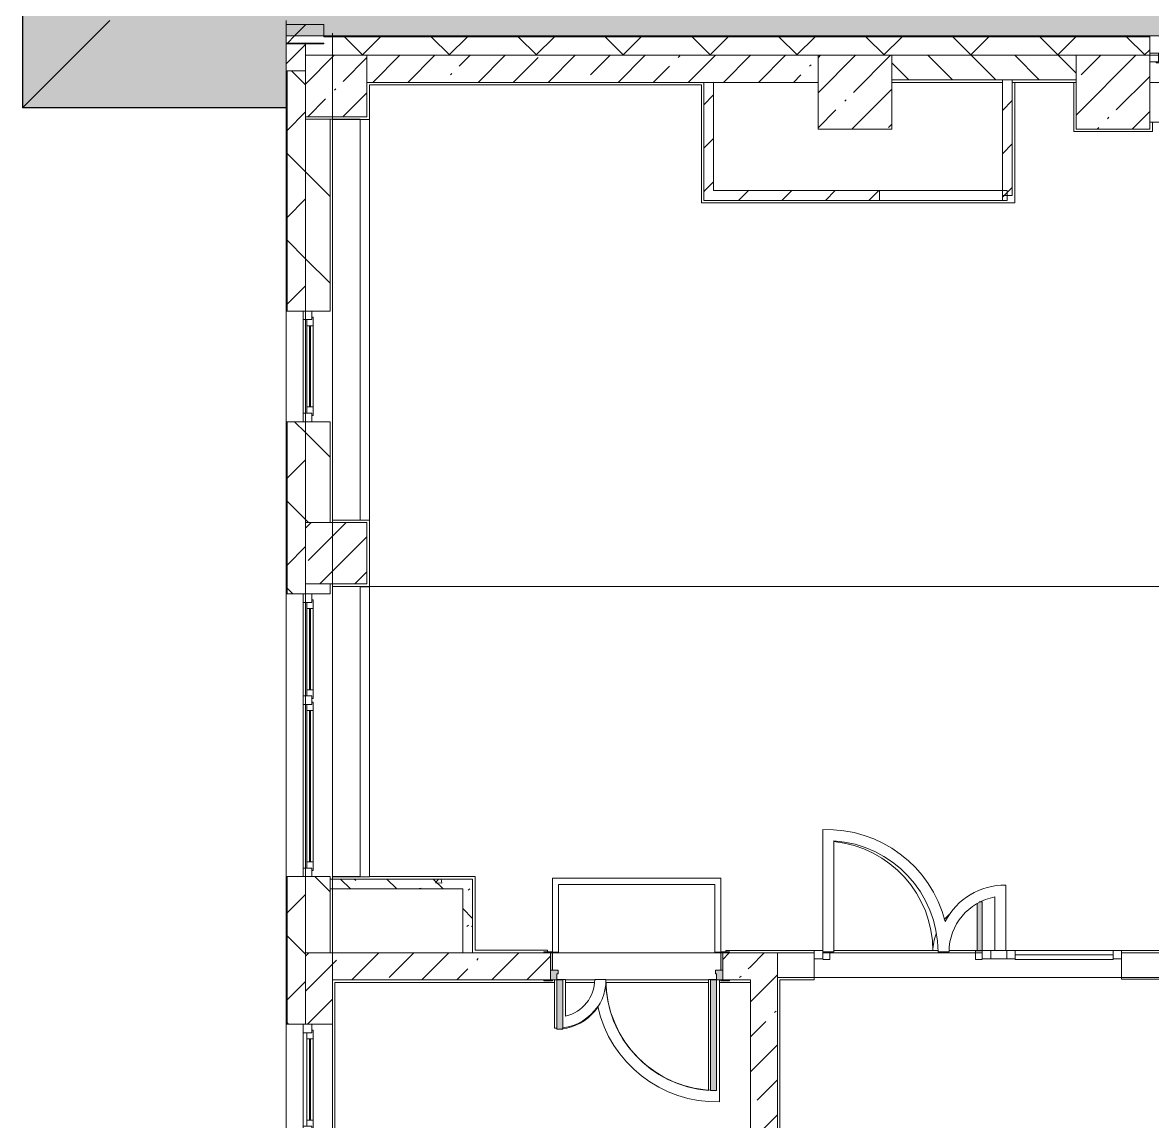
# Model space of a CAD drawing. Header units: millimetres. Extents: x 2623 to 216772, y -8553 to 29000.
# Drawn here: x 87351 to 96543, y 6529 to 15466 of the extents above; entities that cross this region are included whole.
import ezdxf

# ---------------------------------------------------------------- set-up
doc = ezdxf.new("R2010")
doc.units = ezdxf.units.MM
for name, color, linetype, lineweight in [('A-DETL-2', 7, 'Continuous', 5), ('A-GENM-1', 7, 'Continuous', 5), ('A-GLAZ-1', 7, 'Continuous', 5), ('A-GLAZ-CURT-2', 7, 'Continuous', 5), ('A-GLAZ-CWMG-2', 7, 'Continuous', 5), ('A-WALL', 7, 'Continuous', 9), ('A-WALL-3', 7, 'Continuous', 5), ('I-WALL-4', 7, 'Continuous', 5), ('S-COLS-1', 7, 'Continuous', 5), ('Оси', 7, 'Continuous', 9)]:
    doc.layers.add(name, color=color, linetype=linetype, lineweight=lineweight)
doc.layers.add('A-DETL-GENF-6', color=7, linetype='Continuous', lineweight=9, true_color=0xc0c0c0, transparency=0.4)
for name, color, linetype, lineweight, true_color in [('A-DETL-GENF-7', 7, 'Continuous', 5, 0xaaaaaa), ('A-DOOR-3', 7, 'Continuous', 5, 0xaaaaaa), ('A-DOOR-4', 7, 'Continuous', 5, 0xe2e2e2), ('A-DOOR-FRAM-3', 7, 'Continuous', 5, 0xe2e2e2), ('A-DOOR-FRAM-4', 7, 'Continuous', 5, 0xaaaaaa), ('A-FLOR-3', 7, 'Continuous', 5, 0xaaaaaa), ('A-GENM-2', 7, 'Continuous', 5, 0x737373), ('A-WALL-4', 7, 'Continuous', 5, 0x737373), ('I-WALL-3', 7, 'Continuous', 5, 0x737373), ('I-WALL-5', 7, 'Continuous', 5, 0x787878)]:
    doc.layers.add(name, color=color, linetype=linetype, lineweight=lineweight, true_color=true_color)
pattern_1 = [(135, (89762.2, 0), (-353.553, -353.553), [])]
pattern_2 = [(45, (89762.2, 0), (-353.5534, 353.5534), []), (135, (89762.2, 0), (-353.5534, -353.5534), [])]
pattern_3 = [(45, (89762.2, 0), (-285.123, 285.123), []), (45, (90047.3, 0), (-285.123, 285.123), [504.031, -100.806, 16.764, -84.042])]
pattern_4 = [(135, (89762.2, 0), (-377.17, -377.17), [533.4, -88.9, 17.78, -88.9]), (135, (89762.2, 376.94), (-377.17, -377.17), []), (50, (89762.2, 0), (637.645, -55.787), [66.675, -733.425]), (355, (89762.2, 0), (-123.35, 668.7), [53.34, -586.74]), (100.451, (89815.3, -4.65), (514.3, 612.91), [56.665, -623.315]), (46.184, (89762.2, 177.8), (948.78, -147.15), [100.01, -1100.14]), (96.636, (89841.3, 165.5), (830.91, 866), [85, -934.97]), (351.184, (89762.2, 177.8), (830.92, 865.99), [80.01, -880.11]), (21, (89851.1, 133.35), (530.65, -357.928), [66.675, -733.425]), (326, (89851.1, 133.35), (216.31, 644.66), [53.34, -586.74]), (71.451, (89895.3, 103.5), (746.96, 286.724), [56.665, -623.315]), (37.5, (89762.2, 0), (10.8105, 295.9426), [16.764, -562.864, 16.764, -578.866, -588.962]), (37.5, (89762.2, 0), (10.8105, 295.9426), [-1175.258, 16.764, -572.198]), (7.5, (89762.2, 0), (233.869, 350.632), [16.764, -322.834, 16.764, -549.529, -224.472]), (7.5, (89762.2, 0), (233.869, 350.632), [-905.89, 16.764, -207.708]), (327.5, (89563.95, 0), (474.568, -20.051), [16.764, -205.486, 16.764, -676.656, -920.115]), (327.5, (89563.95, 0), (474.568, -20.051), [-915.67, 16.764, -903.35]), (317.5, (89475.05, 0), (518.452, 88.993), [16.764, -272.16, 16.764, -443.738, -653.415]), (317.5, (89475.05, 0), (518.452, 88.993), [-749.427, 16.764, -636.65])]
pattern_5 = [(45, (89762.2, 0), (-176.7767, 176.7767), [])]

# ---------------------------------------------------------------- blocks, each defined once
blk = doc.blocks.new('парапет1 - парапет-18629556-3_1_2_птичка')
at = {"layer": 'A-GENM-1'}
for p, q in [((-2411.1, 14772.9), (-2411.1, 27400.1)), ((-268, 14772.9), (-2411.1, 14772.9))]:
    blk.add_line(p, q, dxfattribs=at)
at = {"layer": 'A-GENM-2'}
for p, q in [((-2409.1, 14774.9), (-1701.8, 15482.2)), ((-268, 15482.2), (-268, 14774.9))]:
    blk.add_line(p, q, dxfattribs=at)
blk = doc.blocks.new('BSC_Колонна _Прямоугольная - 500х500-V115-3_1_2_птичка')
at = {"layer": 'S-COLS-1'}
h = blk.add_hatch(dxfattribs=at)
h.set_pattern_fill('FP_122', color=256, style=0, pattern_type=2)
h.set_pattern_definition([(45, (-140, -14950), (-285.123, 285.123), []), (45, (145.12, -14950), (-285.123, 285.123), [504.031, -100.806, 16.764, -84.042])])
h.paths.add_polyline_path([(-250, -250), (250, -250), (250, 250), (-250, 250)])
for p, q in [((250, 250), (-250, 250)), ((-250, 250), (-250, -250)), ((250, -250), (250, 250)), ((-250, -250), (250, -250))]:
    blk.add_line(p, q, dxfattribs=at)
blk = doc.blocks.new('120_Окно_СКБ_1Ст - 120_Окно_СКБ_1Ст 900х2500_h_-20664874-3_1_2_птичка')
at = {"layer": 'A-GLAZ-1'}
for p, q in [((-450, -127), (-450, -57)), ((-450, -57), (-380, -57)), ((450, -57), (-450, -57)), ((-380, -57), (-380, -127)), ((380, -87), (-380, -87)), ((-380, -87), (-380, -127)), ((-330, -137), (-330, -87)), ((330, -137), (330, -87)), ((380, -127), (380, -57)), ((380, -57), (450, -57)), ((380, -127), (380, -87)), ((450, -57), (450, -127)), ((-380, -127), (-450, -127)), ((-450, -127), (-400, -127)), ((-380, -127), (-400, -127)), ((-400, -127), (-400, -137)), ((-400, -137), (400, -137)), ((400, -137), (-400, -137)), ((-330, -107), (330, -107)), ((330, -117), (-330, -117)), ((450, -127), (380, -127)), ((400, -127), (380, -127)), ((400, -127), (450, -127)), ((400, -137), (400, -127))]:
    blk.add_line(p, q, dxfattribs=at)
blk = doc.blocks.new('120_Окно_СКБ_2Ст - 120_Окно_СКБ_2Ст 2100х2400 _мал створка справа_-22446225-3_1_2_птичка')
at = {"layer": 'A-GLAZ-1'}
for p, q in [((-1050, -127), (-1050, -57)), ((-1050, -57), (-980, -57)), ((1050, -57), (-1050, -57)), ((-980, -57), (-980, -127)), ((150, -87), (-980, -87)), ((-980, -87), (-980, -127)), ((-930, -137), (-930, -87)), ((100, -137), (100, -87)), ((150, -127), (150, -57)), ((150, -57), (220, -57)), ((150, -127), (150, -87)), ((220, -57), (220, -127)), ((980, -87), (220, -87)), ((220, -87), (220, -127)), ((270, -137), (270, -87)), ((930, -137), (930, -87)), ((980, -127), (980, -57)), ((980, -57), (1050, -57)), ((980, -127), (980, -87)), ((1050, -57), (1050, -127)), ((-980, -127), (-1050, -127)), ((-1050, -127), (-1000, -127)), ((-980, -127), (-1000, -127)), ((-1000, -127), (-1000, -137)), ((-1000, -137), (170, -137)), ((170, -137), (-1000, -137)), ((-930, -107), (100, -107)), ((100, -117), (-930, -117)), ((220, -127), (150, -127)), ((170, -127), (150, -127)), ((170, -127), (200, -127)), ((170, -137), (170, -127)), ((220, -127), (200, -127)), ((200, -127), (200, -137)), ((200, -137), (1000, -137)), ((1000, -137), (200, -137)), ((270, -107), (930, -107)), ((930, -117), (270, -117)), ((1050, -127), (980, -127)), ((1000, -127), (980, -127)), ((1000, -127), (1050, -127)), ((1000, -137), (1000, -127))]:
    blk.add_line(p, q, dxfattribs=at)
blk = doc.blocks.new('120_Окно_СКБ_2Ст - 120_Окно_СКБ_2Ст 2300х2500 _мал створка справа_-22272277-3_1_2_птичка')
at = {"layer": 'A-GLAZ-1'}
for p, q in [((-1150, -127), (-1150, -57)), ((-1150, -57), (-1080, -57)), ((1150, -57), (-1150, -57)), ((-1080, -57), (-1080, -127)), ((250, -87), (-1080, -87)), ((-1080, -87), (-1080, -127)), ((-1030, -137), (-1030, -87)), ((200, -137), (200, -87)), ((250, -127), (250, -57)), ((250, -57), (320, -57)), ((250, -127), (250, -87)), ((320, -57), (320, -127)), ((1080, -87), (320, -87)), ((320, -87), (320, -127)), ((370, -137), (370, -87)), ((1030, -137), (1030, -87)), ((1080, -127), (1080, -57)), ((1080, -57), (1150, -57)), ((1080, -127), (1080, -87)), ((1150, -57), (1150, -127)), ((-1080, -127), (-1150, -127)), ((-1150, -127), (-1100, -127)), ((-1080, -127), (-1100, -127)), ((-1100, -127), (-1100, -137)), ((-1100, -137), (270, -137)), ((270, -137), (-1100, -137)), ((-1030, -107), (200, -107)), ((200, -117), (-1030, -117)), ((320, -127), (250, -127)), ((270, -127), (250, -127)), ((270, -127), (300, -127)), ((270, -137), (270, -127)), ((320, -127), (300, -127)), ((300, -127), (300, -137)), ((300, -137), (1100, -137)), ((1100, -137), (300, -137)), ((370, -107), (1030, -107)), ((1030, -117), (370, -117)), ((1150, -127), (1080, -127)), ((1100, -127), (1080, -127)), ((1100, -127), (1150, -127)), ((1100, -137), (1100, -127))]:
    blk.add_line(p, q, dxfattribs=at)
blk = doc.blocks.new('110_Дверь_СКБ_2Ст - Д-1 Лестничная клетка EIS60-24280000-3_1_2_птичка')
at = {"layer": 'A-DOOR-4'}
for points in [[(-637.5, 1010), (-637.5, 110), (-587.5, 110), (-587.5, 1010)], [(612.5, 510), (612.5, 110), (662.5, 110), (662.5, 510)], [(712.5, 30), (697.5, 30), (697.5, -110), (712.5, -110)]]:
    blk.add_hatch(color=256, dxfattribs=at).paths.add_polyline_path(points)
h = blk.add_hatch(color=256, dxfattribs=at)
h.paths.add_polyline_path([(712.5, 110), (662.5, 110), (662.5, 60), (652.5, 60), (652.5, 30), (712.5, 30), (712.5, 39.7)])
h.paths.add_polyline_path([(-687.5, 110), (-687.5, 30), (-627.5, 30), (-627.5, 60), (-637.5, 60), (-637.5, 110)])
at = {"layer": 'A-DOOR-FRAM-3'}
for points in [[(-742.5, 118), (-742.5, 110), (-672.5, 110), (-672.5, 118)], [(767.5, 118), (697.5, 118), (697.5, 110), (767.5, 110)], [(-672.5, 30), (-687.5, 30), (-687.5, -110), (-672.5, -110)], [(-672.5, -110), (-742.5, -110), (-742.5, -118), (-672.5, -118)], [(697.5, -110), (697.5, -118), (767.5, -118), (767.5, -110)]]:
    blk.add_hatch(color=256, dxfattribs=at).paths.add_polyline_path(points)
at = {"layer": 'A-DOOR-3'}
for p, q in [((-637.5, 1010), (-637.5, 110)), ((-587.5, 1010), (-637.5, 1010)), ((-587.5, 110), (-587.5, 1010)), ((662.5, 510), (612.5, 510)), ((612.5, 510), (612.5, 110)), ((662.5, 110), (662.5, 510)), ((-637.5, 110), (-587.5, 110)), ((612.5, 110), (662.5, 110))]:
    blk.add_line(p, q, dxfattribs=at)
for centre, radius, start, end in [((-637.5, 110), 900, 0, 90), ((662.5, 110), 400, 90, 180)]:
    blk.add_arc(centre, radius, start, end, dxfattribs=at)
at = {"layer": 'A-DOOR-FRAM-4'}
for p, q in [((-672.5, 118), (-742.5, 118)), ((-742.5, 118), (-742.5, 110)), ((-742.5, 110), (-672.5, 110)), ((-637.5, 110), (-687.5, 110)), ((-687.5, 110), (-687.5, 30)), ((-672.5, 110), (-672.5, 118)), ((-637.5, 60), (-637.5, 110)), ((662.5, 110), (662.5, 60)), ((712.5, 110), (662.5, 110)), ((767.5, 118), (697.5, 118)), ((697.5, 118), (697.5, 110)), ((697.5, 110), (767.5, 110)), ((712.5, 30), (712.5, 110)), ((767.5, 110), (767.5, 118)), ((-687.5, 30), (-627.5, 30)), ((-672.5, 30), (-687.5, 30)), ((-687.5, 30), (-687.5, -110)), ((-672.5, -110), (-672.5, 30)), ((-627.5, 60), (-637.5, 60)), ((-627.5, 30), (-627.5, 60)), ((662.5, 60), (652.5, 60)), ((652.5, 60), (652.5, 30)), ((652.5, 30), (712.5, 30)), ((712.5, 30), (697.5, 30)), ((697.5, 30), (697.5, -110)), ((712.5, -110), (712.5, 30)), ((-672.5, -110), (-742.5, -110)), ((-742.5, -110), (-742.5, -118)), ((-742.5, -118), (-672.5, -118)), ((-687.5, -110), (-672.5, -110)), ((-672.5, -118), (-672.5, -110)), ((697.5, -110), (712.5, -110)), ((767.5, -110), (697.5, -110)), ((697.5, -110), (697.5, -118)), ((697.5, -118), (767.5, -118)), ((767.5, -118), (767.5, -110))]:
    blk.add_line(p, q, dxfattribs=at)
blk = doc.blocks.new('120_Окно_СКБ_1Ст - 120_Окно_СКБ_1Ст_900х2500_h_-20705657-3_1_2_птичка')
at = {"layer": 'A-GLAZ-1'}
for p, q in [((-450, -127), (-450, -57)), ((-450, -57), (-380, -57)), ((450, -57), (-450, -57)), ((-380, -57), (-380, -127)), ((380, -87), (-380, -87)), ((-380, -87), (-380, -127)), ((-330, -137), (-330, -87)), ((330, -137), (330, -87)), ((380, -127), (380, -57)), ((380, -57), (450, -57)), ((380, -127), (380, -87)), ((450, -57), (450, -127)), ((-380, -127), (-450, -127)), ((-450, -127), (-400, -127)), ((-380, -127), (-400, -127)), ((-400, -127), (-400, -137)), ((-400, -137), (400, -137)), ((400, -137), (-400, -137)), ((-330, -107), (330, -107)), ((330, -117), (-330, -117)), ((450, -127), (380, -127)), ((400, -127), (380, -127)), ((400, -127), (450, -127)), ((400, -137), (400, -127))]:
    blk.add_line(p, q, dxfattribs=at)
blk = doc.blocks.new('BSC_Колонна _Прямоугольная - 500х500-V206-3_1_2_птичка')
at = {"layer": 'S-COLS-1'}
h = blk.add_hatch(dxfattribs=at)
h.set_pattern_fill('FP_172', color=256, style=0, pattern_type=2)
h.set_pattern_definition([(45, (-140, -11150), (-285.123, 285.123), []), (45, (145.12, -11150), (-285.123, 285.123), [504.031, -100.806, 16.764, -84.042])])
h.paths.add_polyline_path([(-135.6, -250), (250, -250), (250, 250), (-250, 250), (-250, -250)])
for p, q in [((250, 250), (-250, 250)), ((-250, 250), (-250, -250)), ((250, -250), (250, 250)), ((-250, -250), (250, -250))]:
    blk.add_line(p, q, dxfattribs=at)
blk = doc.blocks.new('Прямоугольный импост - 50 x 70 мм-V237-3_1_2_птичка')
at = {"layer": 'A-GLAZ-CWMG-2'}
for p, q in [((-70, 35), (0, 35)), ((-70, -35), (-70, 35)), ((0, 35), (0, -35)), ((0, -35), (-70, -35))]:
    blk.add_line(p, q, dxfattribs=at)
blk = doc.blocks.new('Дверь_Витражная_остекление_ - ДВН_ДАО_Главный вход_1200 в свету-V238-3_1_2_птичка')
at = {"layer": 'A-DOOR-4'}
blk.add_hatch(color=256, dxfattribs=at).paths.add_polyline_path([(625.9, 30), (647.5, 35), (647.5, 430), (634.8, 430), (607.5, 415.6), (607.5, 30), (620.1, 30)])
at = {"layer": 'A-DETL-GENF-7'}
for p, q in [((607.5, 415.6), (607.5, 30)), ((647.5, 430), (634.8, 430)), ((647.5, 35), (647.5, 430)), ((-592.5, -40), (-592.5, 22.6)), ((592.5, -40), (592.5, 30)), ((592.5, 30), (647.5, 30)), ((607.5, 30), (647.5, 30)), ((-647.5, -40), (-592.5, -40)), ((647.5, -40), (592.5, -40))]:
    blk.add_line(p, q, dxfattribs=at)
at = {"layer": 'A-DOOR-3'}
blk.add_line((647.5, 430), (647.5, 35), dxfattribs=at)
for centre, radius, start, end in [((-647.5, 30), 895, 360, 84.26447), ((647.5, 30), 400, 90, 93.42902), ((647.5, 30), 400, 132.2351, 140.38714), ((647.5, 30), 400, 159.41816, 180)]:
    blk.add_arc(centre, radius, start, end, dxfattribs=at)
blk = doc.blocks.new('Системная панель - Стемалит - 40мм-32257327-3_1_2_птичка')
at = {"layer": 'A-GLAZ-CURT-2'}
for p, q in [((65, 35), (-65, 35)), ((-65, 35), (-65, -35)), ((65, -35), (65, 35)), ((-65, -35), (65, -35))]:
    blk.add_line(p, q, dxfattribs=at)
blk = doc.blocks.new('Прямоугольный импост - 50 x 70 мм-31687886-3_1_2_птичка')
at = {"layer": 'A-GLAZ-CWMG-2'}
for p, q in [((-35, 35), (35, 35)), ((-35, -35), (-35, 35)), ((35, 35), (35, -35)), ((35, -35), (-35, -35))]:
    blk.add_line(p, q, dxfattribs=at)
blk = doc.blocks.new('Прямоугольный импост - 50 x 70 мм-31701779-3_1_2_птичка')
at = {"layer": 'A-GLAZ-CWMG-2'}
for p, q in [((0, 35), (-70, 35)), ((-70, 35), (-70, -35)), ((0, -35), (0, 35)), ((-70, -35), (0, -35))]:
    blk.add_line(p, q, dxfattribs=at)
blk = doc.blocks.new('Системная панель - Стекло - 40мм-V239-3_1_2_птичка')
at = {"layer": 'A-GLAZ-CURT-2'}
for p, q in [((397.5, 0), (-397.5, 0)), ((-397.5, 0), (-397.5, -40)), ((397.5, -40), (397.5, 0)), ((-397.5, -40), (397.5, -40))]:
    blk.add_line(p, q, dxfattribs=at)
blk = doc.blocks.new('Прямоугольный импост - 50 x 70 мм-31702100-3_1_2_птичка')
at = {"layer": 'A-GLAZ-CWMG-2'}
for p, q in [((-35, 35), (35, 35)), ((-35, -35), (-35, 35)), ((35, 35), (35, -35)), ((35, -35), (-35, -35))]:
    blk.add_line(p, q, dxfattribs=at)
blk = doc.blocks.new('Прямоугольный импост - 50 x 70 мм-31720914-3_1_2_птичка')
at = {"layer": 'A-GLAZ-CWMG-2'}
blk.add_line((32940, 7920), (32145, 7920), dxfattribs=at)
blk = doc.blocks.new('Зашивка приборов отопления35 - Зашивка приборов отопления-33324623-3_1_2_птичка')
at = {"layer": 'A-WALL-3'}
for p, q in [((34187.8, 26793.4), (34187.8, 26567.4)), ((37447.8, 26793.4), (34187.8, 26793.4)), ((37447.8, 26567.4), (37447.8, 26793.4)), ((34187.8, 26567.4), (37447.8, 26567.4)), ((37447.8, 26567.4), (34187.8, 26567.4)), ((34187.8, 26567.4), (34187.8, 26492.4)), ((37447.8, 26492.4), (37447.8, 26567.4)), ((34187.8, 26492.4), (37447.8, 26492.4))]:
    blk.add_line(p, q, dxfattribs=at)
blk = doc.blocks.new('Зашивка приборов отопления36 - Зашивка приборов отопления-33324807-3_1_2_птичка')
at = {"layer": 'A-WALL-3'}
for p, q in [((34187.8, 26793.4), (34187.8, 26567.4)), ((36548.8, 26793.4), (34187.8, 26793.4)), ((36548.8, 26567.4), (36548.8, 26793.4)), ((34187.8, 26567.4), (36548.8, 26567.4)), ((36545.1, 26567.4), (34187.8, 26567.4)), ((34187.8, 26567.4), (34187.8, 26492.4)), ((36545.1, 26492.4), (36545.1, 26567.4)), ((34187.8, 26492.4), (36545.1, 26492.4))]:
    blk.add_line(p, q, dxfattribs=at)

msp = doc.modelspace()

# ---------------------------------------------------------------- hatches: boundary and pattern name
at = {"layer": 'A-DETL-GENF-6'}
msp.add_hatch(color=256, dxfattribs=at).paths.add_polyline_path([(88834.4, 14774.9), (89494.2, 14774.9), (89494.2, 15358), (128522.2, 15358), (128522.2, 23888.3), (123690.3, 23888.3), (123690.3, 27398.1), (87353.1, 27398.1), (87353.1, 14774.9), (88368.3, 14774.9)])
at = {"layer": 'A-WALL-3'}
h = msp.add_hatch(dxfattribs=at)
h.set_pattern_fill('FP_105', color=256, style=0, pattern_type=2)
h.set_pattern_definition(pattern_2)
h.paths.add_polyline_path([(116800.6, 15200), (121872.2, 15200), (121872.2, 15350), (119779.2, 15349), (119779.2, 15288), (119772.2, 15285), (118999.2, 15288), (118999.2, 15350), (115372.4, 15349), (115372.4, 15288), (115365.4, 15285), (114192.4, 15288), (114192.4, 15350), (109552.2, 15349), (109552.2, 15288), (109545.2, 15285), (108772.2, 15288), (108772.2, 15350), (104545.2, 15349), (104545.2, 15288), (104538.2, 15285), (104365.2, 15288), (104365, 15350), (102622.2, 15350), (102622.2, 15200), (116172.2, 15200)])
h.paths.add_polyline_path([(128072.3, 15200), (128072.3, 15350), (127572.2, 15350), (127572.2, 15200), (127987, 15200)])
h.paths.add_polyline_path([(124422.2, 15200), (125172.2, 15200), (125172.2, 15350), (124422.2, 15350)])
h.paths.add_polyline_path([(123372.2, 15200), (123522.2, 15200), (123522.2, 15350), (123372.2, 15350), (123372.2, 15270.2)])
h.paths.add_polyline_path([(98922.2, 15200), (99522.2, 15200), (99522.2, 15350), (98922.2, 15350)])
h.paths.add_polyline_path([(96292.1, 15200), (96522.2, 15200), (96522.2, 15350), (89802.2, 15350), (89802.2, 15293), (89652.2, 15293), (89652.2, 15200), (95922.2, 15200)])
h.paths.add_polyline_path([(98022.2, 15200), (98022.2, 15350), (97422.2, 15350), (97422.2, 15200)])
h.paths.add_polyline_path([(122772.2, 15200), (123002.2, 15200), (122997.2, 15350), (122772.2, 15350), (122772.2, 15270.2)])
h = msp.add_hatch(dxfattribs=at)
h.set_pattern_fill('FP_103', color=256, style=0, pattern_type=2)
h.set_pattern_definition([(135, (89762.2, 0), (-176.7767, -176.7767), [])])
h.paths.add_polyline_path([(102817.5, 15000), (103472.2, 15000), (103472.2, 15200), (102622.2, 15200), (102622.2, 15000), (102723.4, 15000)])
h.paths.add_polyline_path([(94422.2, 15000), (95922.2, 15000), (95922.2, 15200), (94422.2, 15200)])
h.paths.add_polyline_path([(99088.7, 15000), (99522.2, 15000), (99522.2, 15200), (98922.2, 15200), (98922.2, 15000)])
h.paths.add_polyline_path([(98022.2, 15000), (98022.2, 15200), (97422.2, 15200), (97422.2, 15000)])
h = msp.add_hatch(dxfattribs=at)
h.set_pattern_fill('FP_105', color=256, style=0, pattern_type=2)
h.set_pattern_definition(pattern_2)
h.paths.add_polyline_path([(89494.2, 14973), (89502.2, 14973), (89502.2, 15073), (89494.2, 15073)])
h = msp.add_hatch(dxfattribs=at)
h.set_pattern_fill('FP_105', color=256, style=0, pattern_type=2)
h.set_pattern_definition(pattern_2)
h.paths.add_polyline_path([(89502.2, -100), (89652.2, -100), (89652.2, 5220), (89502.2, 5220), (89502.2, 1965.8)])
h.paths.add_polyline_path([(89502.2, 7320), (89652.2, 7320), (89652.2, 8520), (89502.2, 8520), (89502.2, 7750.3)])
h.paths.add_polyline_path([(89652.2, 10820), (89652.2, 12220), (89502.2, 12220), (89502.2, 10820)])
h.paths.add_polyline_path([(89652.2, 13120), (89652.2, 15073), (89502.2, 15073), (89502.2, 13120)])
h = msp.add_hatch(dxfattribs=at)
h.set_pattern_fill('FP_105', color=256, style=0, pattern_type=2)
h.set_pattern_definition(pattern_2)
h.paths.add_polyline_path([(89502.2, 14923), (89502.2, 14973), (89494.2, 14973), (89494.2, 14923)])
at = {"layer": 'I-WALL-4'}
h = msp.add_hatch(dxfattribs=at)
h.set_pattern_fill('FP_105', color=256, style=0, pattern_type=2)
h.set_pattern_definition(pattern_2)
h.paths.add_polyline_path([(89802.2, 15358), (89802.2, 15450), (89494.2, 15450), (89494.2, 15358), (89766.6, 15358)])
h = msp.add_hatch(dxfattribs=at)
h.set_pattern_fill('FP_105', color=256, style=0, pattern_type=2)
h.set_pattern_definition(pattern_2)
h.paths.add_polyline_path([(89494.2, 15300), (89802.2, 15300), (89802.2, 15358), (89494.2, 15358), (89494.2, 15341.3)])
h = msp.add_hatch(dxfattribs=at)
h.set_pattern_fill('FP_101', color=256, style=0, pattern_type=2)
h.set_pattern_definition(pattern_3)
h.paths.add_polyline_path([(89502.2, 15073), (89652.2, 15073), (89652.2, 15293), (89494.2, 15293), (89499.2, 15073)])
h = msp.add_hatch(dxfattribs=at)
h.set_pattern_fill('FP_101', color=256, style=0, pattern_type=2)
h.set_pattern_definition(pattern_3)
h.paths.add_polyline_path([(93822.2, 14980), (93822.2, 15200), (90152.2, 15200), (90152.2, 14980), (92972.2, 14980)])
h = msp.add_hatch(dxfattribs=at)
h.set_pattern_fill('FP_106', color=256, style=0, pattern_type=2)
h.set_pattern_definition(pattern_5)
h.paths.add_polyline_path([(95402.2, 14060), (95402.2, 15000), (95322.2, 15000), (95322.2, 14060)])
h = msp.add_hatch(dxfattribs=at)
h.set_pattern_fill('FP_106', color=256, style=0, pattern_type=2)
h.set_pattern_definition(pattern_5)
h.paths.add_polyline_path([(92972.2, 14100), (92972.2, 14980), (92892.2, 14980), (92892.2, 14100)])
h = msp.add_hatch(dxfattribs=at)
h.set_pattern_fill('FP_104', color=256, style=0, pattern_type=2)
h.set_pattern_definition(pattern_1)
h.paths.add_polyline_path([(89652.2, 7900), (89852.2, 7900), (89852.2, 8520), (89652.2, 8520), (89652.2, 8328.8)])
h.paths.add_polyline_path([(89652.2, 10820), (89852.2, 10820), (89852.2, 10900), (89652.2, 10900)])
h.paths.add_polyline_path([(89852.2, 11400), (89852.2, 12220), (89652.2, 12220), (89652.2, 11400), (89766.6, 11400)])
h.paths.add_polyline_path([(89652.2, 13120), (89852.2, 13120), (89852.2, 14680), (89652.2, 14680), (89652.2, 13534.8)])
h = msp.add_hatch(dxfattribs=at)
h.set_pattern_fill('FP_106', color=256, style=0, pattern_type=2)
h.set_pattern_definition(pattern_5)
h.paths.add_polyline_path([(95362.2, 14020), (95362.2, 14100), (95322.2, 14100), (95322.2, 14020)])
h.paths.add_polyline_path([(94322.2, 14020), (94322.2, 14100), (92892.2, 14100), (92892.2, 14020)])
h = msp.add_hatch(dxfattribs=at)
h.set_pattern_fill('FP_101', color=256, style=0, pattern_type=2)
h.set_pattern_definition(pattern_3)
h.paths.add_polyline_path([(89652.2, -100), (89872.2, -100), (89872.2, 5220), (89652.2, 5220), (89652.2, 1965.8)])
h.paths.add_polyline_path([(89872.2, 7320), (89872.2, 7900), (89652.2, 7900), (89652.2, 7320)])
h = msp.add_hatch(dxfattribs=at)
h.set_pattern_fill('FP_101', color=256, style=0, pattern_type=2)
h.set_pattern_definition(pattern_3)
h.paths.add_polyline_path([(89872.2, 7680), (91647.2, 7680), (91647.2, 7900), (89872.2, 7900), (89872.2, 7750.3)])
h.paths.add_polyline_path([(93272.2, 7680), (93272.2, 7900), (93047.2, 7900), (93047.2, 7680), (93102.2, 7680)])
h = msp.add_hatch(dxfattribs=at)
h.set_pattern_fill('FP_101', color=256, style=0, pattern_type=2)
h.set_pattern_definition(pattern_3)
h.paths.add_polyline_path([(93492.2, -100), (93492.2, 7900), (93272.2, 7900), (93272.2, -100)])
h = msp.add_hatch(dxfattribs=at)
h.set_pattern_fill('FP_104', color=256, style=0, pattern_type=2)
h.set_pattern_definition(pattern_1)
h.paths.add_polyline_path([(106422.2, 7700), (106422.2, 7900), (104771.5, 7900), (104771.5, 7700), (105972.2, 7700)])
h.paths.add_polyline_path([(97422.2, 7700), (97422.2, 7900), (96292.2, 7900), (96292.2, 7700), (96873.2, 7700)])
h.paths.add_polyline_path([(98022.2, 7700), (101922.2, 7700), (101922.2, 7900), (101222.2, 7900), (101222.2, 7830), (100422.2, 7830), (100422.2, 7900), (98022.2, 7900), (98022.2, 7789.5)])
h.paths.add_polyline_path([(103331.5, 7700), (103331.5, 7900), (102522.2, 7900), (102522.2, 7700)])
h.paths.add_polyline_path([(93495.5, 7700), (93792.2, 7700), (93792.2, 7900), (93492.2, 7900), (93492.2, 7700)])
at = {"layer": 'I-WALL-5'}
h = msp.add_hatch(dxfattribs=at)
h.set_pattern_fill('FP_111', color=256, style=0, pattern_type=2)
h.set_pattern_definition(pattern_4)
h.paths.add_polyline_path([(90932.2, 8420), (91012.2, 8420), (91012.2, 8500), (89852.2, 8500), (89852.2, 8420), (90698.8, 8420)])
h = msp.add_hatch(dxfattribs=at)
h.set_pattern_fill('FP_111', color=256, style=0, pattern_type=2)
h.set_pattern_definition(pattern_4)
h.paths.add_polyline_path([(91012.2, 7900), (91012.2, 8420), (90932.2, 8420), (90932.2, 7900)])
at = {"layer": 'S-COLS-1'}
h = msp.add_hatch(dxfattribs=at)
h.set_pattern_fill('FP_101', color=256, style=0, pattern_type=2)
h.set_pattern_definition(pattern_3)
h.paths.add_polyline_path([(94422.2, 14600), (94422.2, 15200), (93822.2, 15200), (93822.2, 14600)])
h = msp.add_hatch(dxfattribs=at)
h.set_pattern_fill('FP_101', color=256, style=0, pattern_type=2)
h.set_pattern_definition(pattern_3)
h.paths.add_polyline_path([(96522.2, 14600), (96522.2, 15200), (95922.2, 15200), (95922.2, 14600), (96292.1, 14600)])

# ---------------------------------------------------------------- linework, layer by layer
at = {"layer": 'A-DETL-2'}
for p, q in [((87353.1, 27398.1), (87353.1, 14774.9)), ((89494.2, 14774.9), (89494.2, 15358)), ((89494.2, 15358), (128072.3, 15358)), ((87353.1, 14774.9), (89494.2, 14774.9))]:
    msp.add_line(p, q, dxfattribs=at)
at = {"layer": 'A-FLOR-3'}
for p, q in [((92873.2, 14959), (90173.2, 14959)), ((90173.2, 14959), (90173.2, 14679)), ((92873.2, 13999), (92873.2, 14959)), ((95902.2, 14979), (95423.2, 14979)), ((95423.2, 14979), (95423.2, 13999)), ((95902.2, 14580), (95902.2, 14979)), ((102703.4, 14980), (96522.2, 14980)), ((89872.2, 14680), (89872.2, 11420)), ((90097.2, 14680), (89872.2, 14680)), ((90097.2, 11420), (90097.2, 14680)), ((96522.2, 14655), (102703.4, 14655)), ((96542.2, 14655), (96542.2, 14580)), ((96542.2, 14580), (95902.2, 14580)), ((95423.2, 13999), (92873.2, 13999)), ((89872.2, 11420), (90097.2, 11420)), ((90173.2, 11419), (90173.2, 10880)), ((89873.2, 10880), (89873.2, 8521)), ((90097.2, 10880), (89873.2, 10880)), ((90097.2, 8521), (90097.2, 10880)), ((102723.4, 10880), (90098.2, 10880)), ((93860.3, 8902), (93860.3, 7920)), ((93950.3, 7907.6), (93950.3, 8810.8)), ((89873.2, 8521), (90097.2, 8521)), ((90173.2, 8521), (91032.2, 8521)), ((91032.2, 8521), (91032.2, 7921)), ((91662, 8506.5), (91662, 7908)), ((93031.9, 8506.5), (91662, 8506.5)), ((91712, 7906.5), (91712, 8456.5)), ((91712, 8456.5), (92981.9, 8456.5)), ((92981.9, 8456.5), (92981.9, 7906.5)), ((93031.9, 7906.5), (93031.9, 8506.5)), ((95349.5, 7920), (95349.5, 8451.5)), ((95262, 8354.4), (95262, 7920)), ((91032.2, 7921), (91622.2, 7921)), ((91622.2, 7921), (91622.2, 7908)), ((91662.2, 7906.5), (91712, 7906.5)), ((92981.9, 7906.5), (93031.9, 7906.5)), ((93072.2, 7908), (93072.2, 7920)), ((93072.2, 7920), (93792.2, 7920)), ((93862.2, 7907.6), (93950.3, 7907.6)), ((93950.3, 7920), (94797.9, 7920)), ((94798.6, 7907.6), (94888.6, 7907.6)), ((94889.6, 7920), (95157.2, 7920)), ((103346.4, 7920), (96292.2, 7920)), ((91679.2, 7659), (89892.2, 7659)), ((89892.2, 7659), (89892.2, 5520)), ((91679.2, 7680), (91679.2, 7288.3)), ((91769.2, 7682.7), (91697.2, 7682.7)), ((91769.2, 7385.6), (91769.2, 7682.7)), ((92003.1, 7659), (91769.2, 7659)), ((92095.4, 7682.7), (92005.4, 7682.7)), ((92930.4, 7659), (92097.2, 7659)), ((92997.2, 7682.7), (92930.4, 7682.7)), ((92930.4, 7682.7), (92930.4, 6780.4)), ((93020.4, 6687.9), (93020.4, 7680)), ((93272.2, 7659), (93020.4, 7659)), ((93792.2, 7680), (93512.2, 7680)), ((93512.2, 7680), (93512.2, 140.5)), ((93792.2, 7700), (93792.2, 7680)), ((96292.2, 7685.5), (96292.2, 7700)), ((96777.2, 7685.5), (96292.2, 7685.5))]:
    msp.add_line(p, q, dxfattribs=at)
for centre, radius, start, end in [((93893.6, 7907.6), 995, 14.33829, 91.91881), ((93893.6, 7907.6), 905, 360, 86.40894), ((95342.6, 7907.6), 544, 89.27649, 153.06648), ((95342.6, 7907.6), 454, 100.22924, 180), ((91700.4, 7682.7), 305, 283.0427, 0), ((93000.4, 7682.7), 905, 180, 265.56313), ((91700.4, 7682.7), 395, 276.84991, 326.45952), ((93000.4, 7682.7), 995, 192.67054, 271.1511), ((91700.4, 7682.7), 395, 266.92799, 269.53797)]:
    msp.add_arc(centre, radius, start, end, dxfattribs=at)
at = {"layer": 'A-WALL'}
for p, q in [((89802.2, 15358), (89802.2, 15350)), ((96522.2, 15353), (89802.2, 15353)), ((96522.2, 15350), (89802.2, 15350)), ((89494.2, 15300), (89802.2, 15300)), ((89494.2, 15295), (89802.2, 15295)), ((89802.2, 15293), (89652.2, 15293)), ((89652.2, 15293), (89652.2, 15200)), ((89802.2, 15300), (89802.2, 15293)), ((95922.2, 15200), (94422.2, 15200)), ((94422.2, 15200), (95922.2, 15200)), ((89502.2, 15073), (89502.2, 13120)), ((89502.2, 15073), (89652.2, 15073)), ((95402.2, 15000), (95322.2, 15000)), ((89494.2, 14973), (89502.2, 14973)), ((89494.2, 14923), (89502.2, 14923)), ((92972.2, 14980), (92892.2, 14980)), ((89494.2, 14843), (89502.2, 14843)), ((89499.2, 14843), (89499.2, 13120)), ((89652.2, 13120), (89652.2, 14680)), ((89499.2, 12220), (89499.2, 10820)), ((89502.2, 12220), (89502.2, 10820)), ((89652.2, 11400), (89652.2, 12220)), ((89652.2, 10820), (89652.2, 10900)), ((89499.2, 8520), (89499.2, 7320)), ((89502.2, 8520), (89502.2, 7320)), ((89652.2, 7320), (89652.2, 8520)), ((89852.2, 8500), (89852.2, 8420)), ((89652.2, 7900), (89852.2, 7900)), ((90932.2, 7900), (91012.2, 7900)), ((93492.2, 7900), (93492.2, 7700))]:
    msp.add_line(p, q, dxfattribs=at)
at = {"layer": 'A-WALL-3'}
for p, q in [((96522.2, 15200), (96522.2, 15358)), ((90152.2, 15200), (94422.2, 15200)), ((94422.2, 15200), (94422.2, 15000)), ((95922.2, 15000), (95922.2, 15200)), ((96522.2, 15200), (95922.2, 15200)), ((94422.2, 15000), (95322.2, 15000)), ((95402.2, 15000), (95922.2, 15000)), ((89494.2, 14772.9), (89494.2, -258)), ((89652.2, 14680), (89652.2, 14700)), ((89494.2, 13120), (89652.2, 13120)), ((89652.2, 13120), (89652.2, 12220)), ((89652.2, 12220), (89494.2, 12220)), ((89494.2, 10820), (89652.2, 10820)), ((89652.2, 10820), (89652.2, 8520)), ((89652.2, 8520), (89494.2, 8520)), ((89494.2, 7320), (89652.2, 7320))]:
    msp.add_line(p, q, dxfattribs=at)
at = {"layer": 'A-WALL-4'}
msp.add_line((104295.2, 15358), (89802.2, 15358), dxfattribs=at)
at = {"layer": 'I-WALL-3'}
for p, q in [((89802.2, 15450), (89494.2, 15450)), ((89802.2, 15358), (89802.2, 15450))]:
    msp.add_line(p, q, dxfattribs=at)
at = {"layer": 'I-WALL-4'}
for p, q in [((89494.2, 15293), (89652.2, 15293)), ((93822.2, 15200), (90152.2, 15200)), ((93822.2, 14980), (93822.2, 15200)), ((96522.2, 15200), (97422.2, 15200)), ((95322.2, 15000), (95322.2, 14020)), ((95402.2, 14060), (95402.2, 15000)), ((90152.2, 14980), (92892.2, 14980)), ((92892.2, 14980), (92892.2, 14020)), ((92972.2, 14100), (92972.2, 14980)), ((92972.2, 14980), (93822.2, 14980)), ((95322.2, 14980), (94422.2, 14980)), ((95922.2, 14980), (95402.2, 14980)), ((89872.2, 14680), (89652.2, 14680)), ((89852.2, 13120), (89852.2, 14680)), ((95362.2, 14100), (92972.2, 14100)), ((94322.2, 14020), (94322.2, 14100)), ((95362.2, 14020), (95362.2, 14100)), ((92892.2, 14020), (95362.2, 14020)), ((95322.2, 14060), (95402.2, 14060)), ((89652.2, 13120), (89852.2, 13120)), ((89652.2, 12220), (89652.2, 13120)), ((89852.2, 12220), (89652.2, 12220)), ((89852.2, 11400), (89852.2, 12220)), ((89872.2, 11420), (89872.2, 11400)), ((89852.2, 10820), (89852.2, 10900)), ((89872.2, 10900), (89872.2, 8500)), ((89652.2, 10820), (89852.2, 10820)), ((89652.2, 8520), (89652.2, 10820)), ((89852.2, 8520), (89652.2, 8520)), ((89852.2, 8500), (89852.2, 8520)), ((91012.2, 8500), (89852.2, 8500)), ((91012.2, 7900), (91012.2, 8500)), ((89852.2, 7900), (89852.2, 8420)), ((89852.2, 8420), (90932.2, 8420)), ((89872.2, 8420), (89872.2, 7900)), ((90932.2, 8420), (90932.2, 7900)), ((90932.2, 7900), (89852.2, 7900)), ((91592.2, 7900), (91012.2, 7900)), ((91662.2, 7900), (93032.2, 7900)), ((93792.2, 7900), (93102.2, 7900)), ((93792.2, 7700), (93792.2, 7900)), ((93862.2, 7900), (95157.2, 7900)), ((97422.2, 7900), (96292.2, 7900)), ((96292.2, 7900), (96292.2, 7700)), ((89872.2, 120), (89872.2, 7680)), ((89872.2, 7680), (91592.2, 7680)), ((92005.1, 7680), (91769.2, 7680)), ((92930.4, 7680), (92097.2, 7680)), ((93102.2, 7680), (93272.2, 7680)), ((93272.2, 7680), (93272.2, 120)), ((96793.2, 7700), (93492.2, 7700)), ((93492.2, -100), (93492.2, 7700)), ((89652.2, 7320), (89872.2, 7320))]:
    msp.add_line(p, q, dxfattribs=at)
at = {"layer": 'S-COLS-1'}
for p, q in [((94422.2, 15200), (93822.2, 15200)), ((93822.2, 15200), (93822.2, 14600)), ((94422.2, 14600), (94422.2, 15200)), ((96522.2, 15200), (95922.2, 15200)), ((95922.2, 15200), (95922.2, 15000)), ((96522.2, 14600), (96522.2, 15200)), ((95922.2, 15000), (95922.2, 14600)), ((93822.2, 14600), (94422.2, 14600)), ((95922.2, 14600), (96522.2, 14600))]:
    msp.add_line(p, q, dxfattribs=at)
at = {"layer": 'Оси'}
msp.add_line((89872.2, 5439), (89872.2, 15380), dxfattribs=at)

# ---------------------------------------------------------------- block references
at = {"layer": 'A-DOOR-3'}
msp.add_blockref('Дверь_Витражная_остекление_ - ДВН_ДАО_Главный вход_1200 в свету-V238-3_1_2_птичка', (94509.7, 7885), dxfattribs=at)
at = {"layer": 'A-DOOR-3', "rotation": 180}
msp.add_blockref('110_Дверь_СКБ_2Ст - Д-1 Лестничная клетка EIS60-24280000-3_1_2_птичка', (92359.7, 7790), dxfattribs=at)
at = {"layer": 'A-GENM-1'}
msp.add_blockref('парапет1 - парапет-18629556-3_1_2_птичка', (89762.2, 0), dxfattribs=at)
at = {"layer": 'A-GLAZ-1'}
msp.add_blockref('120_Окно_СКБ_1Ст - 120_Окно_СКБ_1Ст_900х2500_h_-20705657-3_1_2_птичка', (96972.2, 15275), dxfattribs=at)
at = {"layer": 'A-GLAZ-1', "rotation": 89.99999999999991}
for name, p in [('120_Окно_СКБ_1Ст - 120_Окно_СКБ_1Ст 900х2500_h_-20664874-3_1_2_птичка', (89577.2, 12670)), ('120_Окно_СКБ_2Ст - 120_Окно_СКБ_2Ст 2300х2500 _мал створка справа_-22272277-3_1_2_птичка', (89577.2, 9670)), ('120_Окно_СКБ_2Ст - 120_Окно_СКБ_2Ст 2100х2400 _мал створка справа_-22446225-3_1_2_птичка', (89577.2, 6270))]:
    msp.add_blockref(name, p, dxfattribs=at)
at = {"layer": 'A-GLAZ-CURT-2'}
for name, p in [('Системная панель - Стемалит - 40мм-32257327-3_1_2_птичка', (95292.2, 7885)), ('Системная панель - Стекло - 40мм-V239-3_1_2_птичка', (95824.7, 7885))]:
    msp.add_blockref(name, p, dxfattribs=at)
at = {"layer": 'A-GLAZ-CWMG-2', "rotation": 180}
msp.add_blockref('Прямоугольный импост - 50 x 70 мм-31701779-3_1_2_птичка', (93792.2, 7885), dxfattribs=at)
at = {"layer": 'A-GLAZ-CWMG-2', "extrusion": (0, 0, -1), "rotation": 180}
for name, p in [('Прямоугольный импост - 50 x 70 мм-31687886-3_1_2_птичка', (-95192.2, 7885)), ('Прямоугольный импост - 50 x 70 мм-31702100-3_1_2_птичка', (-95392.2, 7885)), ('Прямоугольный импост - 50 x 70 мм-V237-3_1_2_птичка', (-96292.2, 7885))]:
    msp.add_blockref(name, p, dxfattribs=at)
at = {"layer": 'A-GLAZ-CWMG-2'}
msp.add_blockref('Прямоугольный импост - 50 x 70 мм-31720914-3_1_2_птичка', (63282.2, 0), dxfattribs=at)
at = {"layer": 'A-WALL-3', "rotation": 89.99999999999993}
for name, p in [('Зашивка приборов отопления35 - Зашивка приборов отопления-33324623-3_1_2_птичка', (116665.6, -22768.8)), ('Зашивка приборов отопления36 - Зашивка приборов отопления-33324807-3_1_2_птичка', (116665.6, -25668.8))]:
    msp.add_blockref(name, p, dxfattribs=at)
at = {"layer": 'S-COLS-1'}
for name, p in [('BSC_Колонна _Прямоугольная - 500х500-V115-3_1_2_птичка', (89902.2, 14950)), ('BSC_Колонна _Прямоугольная - 500х500-V206-3_1_2_птичка', (89902.2, 11150))]:
    msp.add_blockref(name, p, dxfattribs=at)

doc.saveas('drawing.dxf')
